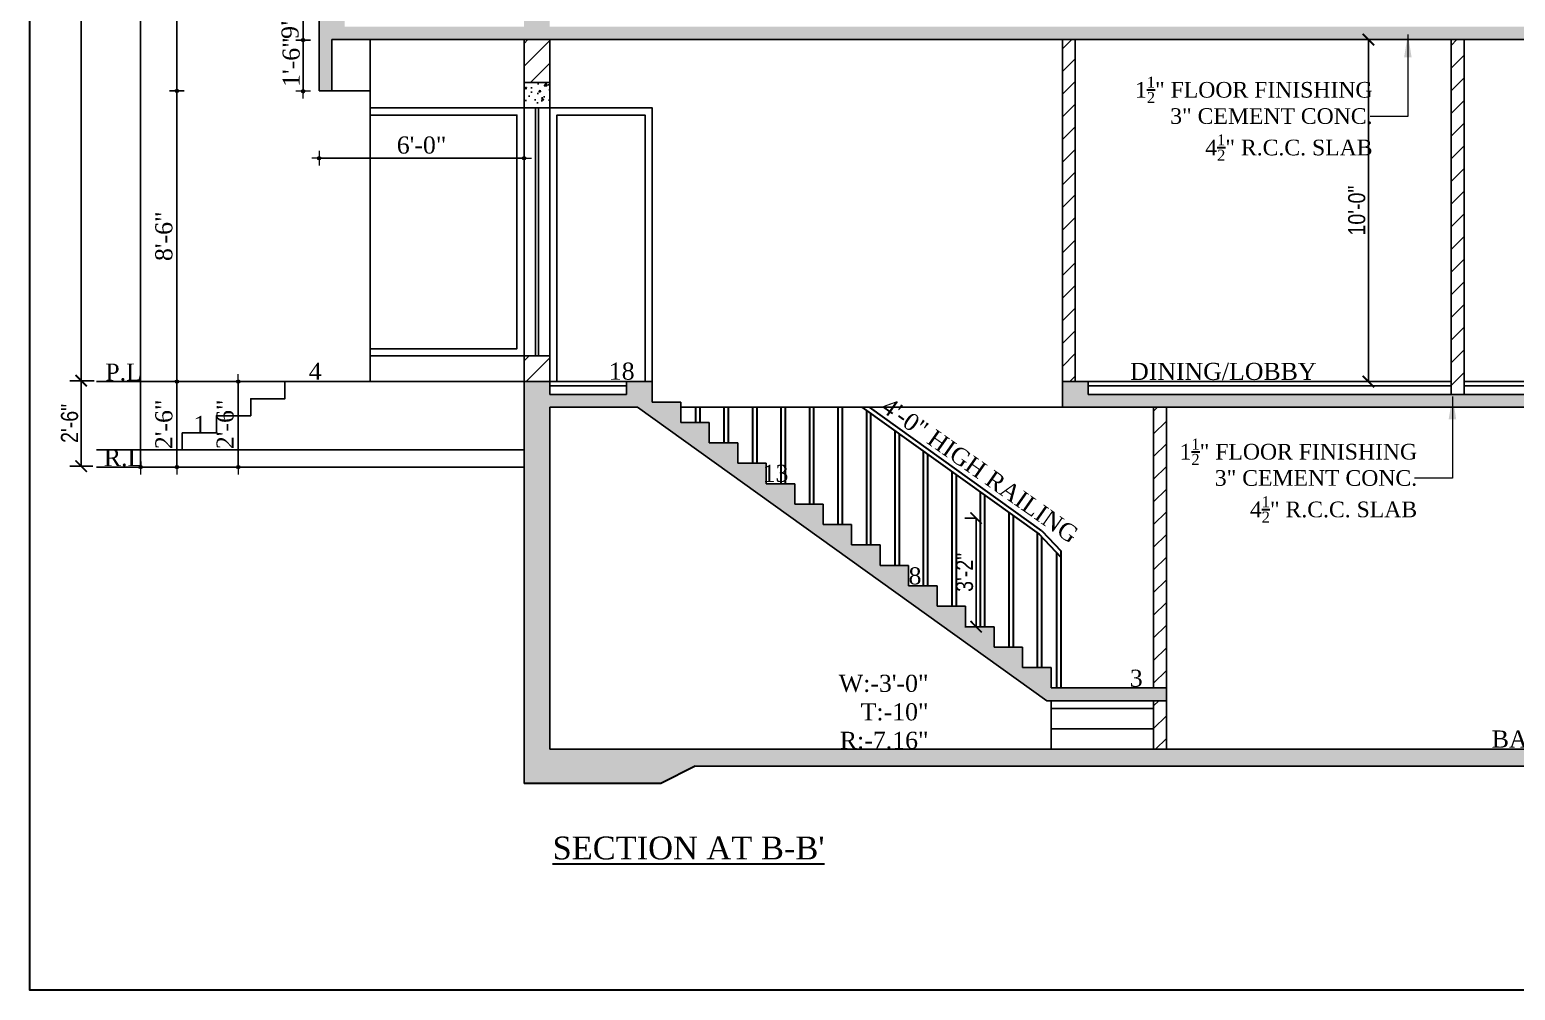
# Model space of a CAD drawing. Header units: feet. Extents: x 29269 to 32217, y -19918 to 20536.
# Drawn here: x 29624 to 30145, y -19918 to -19581 of the extents above; entities that cross this region are included whole.
import ezdxf
from ezdxf.enums import TextEntityAlignment as Align

# ---------------------------------------------------------------- set-up
doc = ezdxf.new("R2010")
doc.units = ezdxf.units.FT
doc.header["$MEASUREMENT"] = 0
doc.header["$PDMODE"] = 2
doc.layers.get('0').update_dxf_attribs({"lineweight": 30})
for name, color, linetype, plot in [('BLK_1_FLR_0_REGULAR_ROOM_4', 1, 'Continuous', False), ('BLK_1_HT_OF_BLDG', 5, 'Continuous', False), ('BLK_1_PARAPET_HT', 2, 'Continuous', False)]:
    doc.layers.add(name, color=color, linetype=linetype, plot=plot)
doc.layers.add('BLK_1_PLINTH_HEIGHT', color=7, linetype='Continuous')
doc.layers.add('DIMENTION', color=150, linetype='Continuous')
for name, color, linetype, lineweight in [('D.DIM.', 191, 'Continuous', 5), ('HAT', 8, 'Continuous', 25), ('staircase', 200, 'Continuous', 30), ('TEXT', 150, 'Continuous', 30), ('WAII', 1, 'Continuous', 25), ('WALL', 10, 'Continuous', 30)]:
    doc.layers.add(name, color=color, linetype=linetype, lineweight=lineweight)
doc.styles.add('G', font='times.ttf')
doc.styles.add('GURPREET', font='times.ttf')
doc.styles.add('HM', font='times.ttf')
doc.styles.get("Standard").update_dxf_attribs({"font": 'ARIALN.TTF'})
doc.dimstyles.new('CUPBOARDS', dxfattribs={"dimtxt": 7, "dimasz": 0.45, "dimexe": 0.18, "dimexo": 0.0625, "dimgap": 0.5, "dimtad": 1, "dimdec": 1, "dimzin": 3, "dimdsep": 46, "dimlunit": 4, "dimtxsty": 'G', "dimblk": 'Dim Tick', "dimcen": 0.5, "dimse1": 1, "dimse2": 1, "dimclrd": 3, "dimclrt": 2, "dimadec": 0, "dimazin": 0, "dimtfac": 1, "dimtdec": 1, "dimtix": 1, "dimtofl": 0, "dimtmove": 2, "dimatfit": 3, "dimfxl": 0.18, "dimtolj": 1, "dimtzin": 0, "dimlwd": 13, "dimarcsym": 0})
doc.dimstyles.new('GURPREET', dxfattribs={"dimtxt": 6, "dimasz": 0.4, "dimexe": 0.18, "dimexo": 0.0625, "dimgap": 1.5, "dimtad": 1, "dimdec": 1, "dimzin": 3, "dimdsep": 46, "dimlunit": 4, "dimtxsty": 'GURPREET', "dimblk": 'DIM TIK', "dimcen": 1, "dimse1": 1, "dimse2": 1, "dimclrd": 4, "dimclrt": 7, "dimadec": 0, "dimazin": 0, "dimtfac": 0.75, "dimtdec": 1, "dimtix": 1, "dimtmove": 2, "dimatfit": 3, "dimfxl": 0.18, "dimtolj": 1, "dimtzin": 0, "dimlwd": 25, "dimarcsym": 0})
doc.dimstyles.get("Standard").update_dxf_attribs({"dimtxt": 6, "dimasz": 4, "dimexe": 4, "dimexo": 4, "dimgap": 1, "dimtad": 1, "dimdec": 1, "dimzin": 3, "dimdsep": 46, "dimlunit": 4, "dimtxsty": 'Standard', "dimblk": 'ARCHTICK', "dimcen": 0.09, "dimadec": 0, "dimazin": 0, "dimtfac": 1.005, "dimtdec": 1, "dimtofl": 0, "dimtmove": 2, "dimatfit": 3, "dimfxl": 4, "dimfxlon": 1, "dimtolj": 1, "dimtzin": 0, "dimarcsym": 0})
pattern_1 = [(50, (-4015.833, -36884.417), (7.1726018, -0.62752135), [0.75, -8.25]), (355, (-4015.833, -36884.417), (-1.3875133, 7.5219213), [0.6, -6.6]), (100.451444, (-4015.235, -36884.469), (5.7850885, 6.8943999), [0.6374019, -7.0114211]), (46.1842, (-4015.833, -36882.417), (10.6724133, -1.6551928), [1.125, -12.375]), (96.635635, (-4014.944, -36882.555), (9.3466195, 9.741186), [0.9561034, -10.5171376]), (351.184164, (-4015.833, -36882.417), (9.3466195, 9.741186), [0.9, -9.9]), (21, (-4014.833, -36882.917), (5.9690705, -4.0261889), [0.75, -8.25]), (326, (-4014.833, -36882.917), (2.4331533, 7.2515005), [0.6, -6.6]), (71.451445, (-4014.3355, -36883.2524), (8.4022238, 3.2253115), [0.6374019, -7.0114211]), (37.5, (-4015.833, -36884.417), (0.12159855, 3.32893854), [0, -6.52, 0, -6.7, 0, -6.625]), (7.5, (-4015.833, -36884.417), (2.63069537, 3.94411712), [0, -3.82, 0, -6.37, 0, -2.525]), (327.5, (-4018.063, -36884.417), (5.33822436, -0.22554872), [0, -2.5, 0, -7.8, 0, -10.35]), (317.5, (-4019.063, -36884.417), (5.8318617, 1.0010498), [0, -3.25, 0, -5.18, 0, -7.35])]
pattern_2 = [(45, (-4015.833, -36884.417), (-3.97747564, 3.97747564), [])]

# ---------------------------------------------------------------- blocks, each defined once
blk = doc.blocks.new('Dim Tick')
blk.add_hatch(color=7).paths.add_polyline_path([(-1.011, 0, 1), (1.011, 0, 1)])
at = {"color": 7}
for p, q in [((0, 1.011), (0, 4.5)), ((-4.5, 0), (-1.011, 0)), ((1.011, 0), (4.5, 0)), ((0, -4.5), (0, -1.011))]:
    blk.add_line(p, q, dxfattribs=at)
blk.add_circle((0, 0), 1.011, dxfattribs=at)
blk = doc.blocks.new('DIM TIK')
blk.add_hatch(color=7).paths.add_polyline_path([(-1.4, 0, 1), (1.4, 0, 1)])
at = {"color": 7}
for p, q in [((0, 1.4), (0, 6.4)), ((1.4, 0), (6.4, 0)), ((-6.4, 0), (-1.4, 0)), ((0, -6.4), (0, -1.4))]:
    blk.add_line(p, q, dxfattribs=at)
blk.add_circle((0, 0), 1.45, dxfattribs=at)
blk = doc.blocks.new('*D191')
at = {"layer": 'D.DIM.', "color": 4, "linetype": 'Continuous', "lineweight": 25, "transparency": 16777216}
blk.add_line((29696.94, -19733.98), (29696.94, -19704.78), dxfattribs=at)
at = {"layer": 'Defpoints', "color": 0, "transparency": 16777216}
for p in [(29696.94, -19704.38), (29707.01, -19704.38), (29707.01, -19734.38)]:
    blk.add_point(p, dxfattribs=at)
at = {"layer": 'D.DIM.', "color": 4, "lineweight": 25, "transparency": 16777216, "xscale": 0.4, "yscale": 0.4, "zscale": 0.4}
for p, rotation in [((29696.94, -19704.38), 90), ((29696.94, -19734.38), 270)]:
    blk.add_blockref('DIM TIK', p, dxfattribs=dict(at, rotation=rotation))
at = {"layer": 'D.DIM.', "color": 7, "transparency": 16777216, "insert": (29692.38, -19719.38), "char_height": 6, "attachment_point": 5, "rotation": 90, "style": 'GURPREET'}
blk.add_mtext('\\A1;2\'-6"', dxfattribs=at)
blk = doc.blocks.new('*D192')
at = {"layer": 'D.DIM.', "color": 4, "linetype": 'Continuous', "lineweight": 25, "transparency": 16777216}
blk.add_line((29675.42, -19601.98), (29675.42, -19535.78), dxfattribs=at)
at = {"layer": 'Defpoints', "color": 0, "transparency": 16777216}
for p in [(29675.42, -19535.38), (29725.32, -19535.38), (29725.32, -19602.38)]:
    blk.add_point(p, dxfattribs=at)
at = {"layer": 'D.DIM.', "color": 4, "lineweight": 25, "transparency": 16777216, "xscale": 0.4, "yscale": 0.4, "zscale": 0.4}
for p, rotation in [((29675.42, -19535.38), 90), ((29675.42, -19602.38), 270)]:
    blk.add_blockref('DIM TIK', p, dxfattribs=dict(at, rotation=rotation))
at = {"layer": 'D.DIM.', "color": 7, "transparency": 16777216, "insert": (29670.86, -19568.88), "char_height": 6, "attachment_point": 5, "rotation": 90, "style": 'GURPREET'}
blk.add_mtext('\\A1;5\'-7"', dxfattribs=at)
blk = doc.blocks.new('*D197')
at = {"layer": 'D.DIM.', "color": 4, "linetype": 'Continuous', "lineweight": 25, "transparency": 16777216}
blk.add_line((29662.64, -19733.98), (29662.64, -19314.78), dxfattribs=at)
at = {"layer": 'Defpoints', "color": 0, "transparency": 16777216}
for p in [(29662.64, -19314.38), (29729.82, -19314.38), (29797.32, -19734.38)]:
    blk.add_point(p, dxfattribs=at)
at = {"layer": 'D.DIM.', "color": 4, "lineweight": 25, "transparency": 16777216, "xscale": 0.4, "yscale": 0.4, "zscale": 0.4}
for p, rotation in [((29662.64, -19314.38), 90), ((29662.64, -19734.38), 270)]:
    blk.add_blockref('DIM TIK', p, dxfattribs=dict(at, rotation=rotation))
at = {"layer": 'D.DIM.', "color": 7, "transparency": 16777216, "insert": (29658.09, -19524.38), "char_height": 6, "attachment_point": 5, "rotation": 90, "style": 'GURPREET'}
blk.add_mtext('\\A1;35\'-0"', dxfattribs=at)
blk = doc.blocks.new('*D41')
at = {"layer": 'D.DIM.', "color": 4, "linetype": 'Continuous', "lineweight": 25, "transparency": 16777216}
blk.add_line((29725.72, -19625.99), (29796.92, -19625.99), dxfattribs=at)
at = {"layer": 'Defpoints', "color": 0, "transparency": 16777216}
for p in [(29725.32, -19592.43), (29797.32, -19614.07), (29797.32, -19625.99)]:
    blk.add_point(p, dxfattribs=at)
at = {"layer": 'D.DIM.', "color": 4, "lineweight": 25, "transparency": 16777216, "xscale": 0.4, "yscale": 0.4, "zscale": 0.4, "rotation": 180}
blk.add_blockref('DIM TIK', (29725.32, -19625.99), dxfattribs=at)
at = {"layer": 'D.DIM.', "color": 4, "lineweight": 25, "transparency": 16777216, "xscale": 0.4, "yscale": 0.4, "zscale": 0.4}
blk.add_blockref('DIM TIK', (29797.32, -19625.99), dxfattribs=at)
at = {"layer": 'D.DIM.', "color": 7, "transparency": 16777216, "insert": (29761.32, -19621.43), "char_height": 6, "attachment_point": 5, "style": 'GURPREET'}
blk.add_mtext('\\A1;6\'-0"', dxfattribs=at)
blk = doc.blocks.new('*D141')
at = {"layer": 'D.DIM.', "color": 4, "linetype": 'Continuous', "lineweight": 25, "transparency": 16777216}
for p, q in [((29719.73, -19575.13), (29719.73, -19574.73)), ((29719.73, -19575.53), (29719.73, -19584.53)), ((29719.73, -19584.93), (29719.73, -19585.33))]:
    blk.add_line(p, q, dxfattribs=at)
at = {"layer": 'Defpoints', "color": 0, "transparency": 16777216}
for p in [(29715.75, -19575.53), (29719.73, -19584.53), (29725.32, -19584.53)]:
    blk.add_point(p, dxfattribs=at)
at = {"layer": 'D.DIM.', "color": 4, "lineweight": 25, "transparency": 16777216, "xscale": 0.4, "yscale": 0.4, "zscale": 0.4}
for p, rotation in [((29719.73, -19575.53), 270), ((29719.73, -19584.53), 90)]:
    blk.add_blockref('DIM TIK', p, dxfattribs=dict(at, rotation=rotation))
at = {"layer": 'D.DIM.', "color": 7, "transparency": 16777216, "insert": (29715.17, -19580.03), "char_height": 6, "attachment_point": 5, "rotation": 90, "style": 'GURPREET'}
blk.add_mtext('\\A1;9"', dxfattribs=at)
blk = doc.blocks.new('*D142')
at = {"layer": 'D.DIM.', "color": 4, "linetype": 'Continuous', "lineweight": 25, "transparency": 16777216}
for p, q in [((29719.73, -19584.13), (29719.73, -19583.73)), ((29719.73, -19584.53), (29719.73, -19602.53)), ((29719.73, -19602.93), (29719.73, -19603.33))]:
    blk.add_line(p, q, dxfattribs=at)
at = {"layer": 'Defpoints', "color": 0, "transparency": 16777216}
for p in [(29725.32, -19584.53), (29719.73, -19602.53), (29725.32, -19602.53)]:
    blk.add_point(p, dxfattribs=at)
at = {"layer": 'D.DIM.', "color": 4, "lineweight": 25, "transparency": 16777216, "xscale": 0.4, "yscale": 0.4, "zscale": 0.4}
for p, rotation in [((29719.73, -19584.53), 270), ((29719.73, -19602.53), 90)]:
    blk.add_blockref('DIM TIK', p, dxfattribs=dict(at, rotation=rotation))
at = {"layer": 'D.DIM.', "color": 7, "transparency": 16777216, "insert": (29715.56, -19592.28), "char_height": 6, "attachment_point": 5, "rotation": 90, "style": 'GURPREET'}
blk.add_mtext('\\A1;1\'-6"', dxfattribs=at)
blk = doc.blocks.new('_ArchTick')
at = {"color": 0, "linetype": 'ByBlock', "const_width": 0.15}
blk.add_lwpolyline([(-0.5, -0.5), (0.5, 0.5)], dxfattribs=at)
blk = doc.blocks.new('*D455')
at = {"layer": 'BLK_1_PLINTH_HEIGHT', "color": 0, "lineweight": -2, "transparency": 16777216}
for p, q in [((29646.42, -19704.06), (29637.82, -19704.06)), ((29641.82, -19734.06), (29641.82, -19704.06)), ((29645.93, -19734.06), (29637.82, -19734.06))]:
    blk.add_line(p, q, dxfattribs=at)
at = {"layer": 'Defpoints', "color": 0, "transparency": 16777216}
for p in [(29641.82, -19704.06), (29650.42, -19704.06), (29649.93, -19734.06)]:
    blk.add_point(p, dxfattribs=at)
at = {"layer": 'BLK_1_PLINTH_HEIGHT', "color": 0, "lineweight": -2, "transparency": 16777216, "xscale": 4, "yscale": 4, "zscale": 4}
for p, rotation in [((29641.82, -19704.06), 90), ((29641.82, -19734.06), 270)]:
    blk.add_blockref('_ArchTick', p, dxfattribs=dict(at, rotation=rotation))
at = {"layer": 'BLK_1_PLINTH_HEIGHT', "color": 0, "transparency": 16777216, "insert": (29637.75, -19719.06), "char_height": 6, "attachment_point": 5, "rotation": 90}
blk.add_mtext('\\A1;2\'-6"', dxfattribs=at)
blk = doc.blocks.new('*D456')
at = {"layer": 'BLK_1_HT_OF_BLDG', "color": 0, "lineweight": -2, "transparency": 16777216}
for p, q in [((29648.82, -19314.38), (29637.82, -19314.38)), ((29641.82, -19704.06), (29641.82, -19314.38)), ((29646.42, -19704.06), (29637.82, -19704.06))]:
    blk.add_line(p, q, dxfattribs=at)
at = {"layer": 'Defpoints', "color": 0, "transparency": 16777216}
for p in [(29641.82, -19314.38), (29725.32, -19314.38), (29650.42, -19704.06)]:
    blk.add_point(p, dxfattribs=at)
at = {"layer": 'BLK_1_HT_OF_BLDG', "color": 0, "lineweight": -2, "transparency": 16777216, "xscale": 4, "yscale": 4, "zscale": 4}
for p, rotation in [((29641.82, -19314.38), 90), ((29641.82, -19704.06), 270)]:
    blk.add_blockref('_ArchTick', p, dxfattribs=dict(at, rotation=rotation))
at = {"layer": 'BLK_1_HT_OF_BLDG', "color": 0, "transparency": 16777216, "insert": (29633.71, -19509.22), "char_height": 6, "attachment_point": 5, "rotation": 90}
blk.add_mtext('\\A1;32\'-5{\\H1.005000x;\\S1/2;}"', dxfattribs=at)
blk = doc.blocks.new('*D472')
at = {"layer": 'BLK_1_PARAPET_HT', "color": 0, "lineweight": -2, "transparency": 16777216}
for p, q in [((29956.02, -19752.26), (29952.02, -19752.26)), ((29956.02, -19790.38), (29956.02, -19752.26)), ((29956.02, -19790.38), (29952.02, -19790.38))]:
    blk.add_line(p, q, dxfattribs=at)
at = {"layer": 'Defpoints', "color": 0, "transparency": 16777216}
for p in [(29956.02, -19752.26), (29959.09, -19752.26), (29957.32, -19790.38)]:
    blk.add_point(p, dxfattribs=at)
at = {"layer": 'BLK_1_PARAPET_HT', "color": 0, "lineweight": -2, "transparency": 16777216, "xscale": 4, "yscale": 4, "zscale": 4}
for p, rotation in [((29956.02, -19752.26), 90), ((29956.02, -19790.38), 270)]:
    blk.add_blockref('_ArchTick', p, dxfattribs=dict(at, rotation=rotation))
at = {"layer": 'BLK_1_PARAPET_HT', "color": 0, "transparency": 16777216, "insert": (29951.96, -19771.32), "char_height": 6, "attachment_point": 5, "rotation": 90}
blk.add_mtext('\\A1;3\'-2"', dxfattribs=at)
blk = doc.blocks.new('*D510')
at = {"layer": 'D.DIM.', "color": 4, "linetype": 'Continuous', "lineweight": 25, "transparency": 16777216}
blk.add_line((29675.42, -19733.98), (29675.42, -19704.78), dxfattribs=at)
at = {"layer": 'Defpoints', "color": 0, "transparency": 16777216}
for p in [(29675.42, -19704.38), (29685.49, -19704.38), (29685.49, -19734.38)]:
    blk.add_point(p, dxfattribs=at)
at = {"layer": 'D.DIM.', "color": 4, "lineweight": 25, "transparency": 16777216, "xscale": 0.4, "yscale": 0.4, "zscale": 0.4}
for p, rotation in [((29675.42, -19704.38), 90), ((29675.42, -19734.38), 270)]:
    blk.add_blockref('DIM TIK', p, dxfattribs=dict(at, rotation=rotation))
at = {"layer": 'D.DIM.', "color": 7, "transparency": 16777216, "insert": (29670.87, -19719.38), "char_height": 6, "attachment_point": 5, "rotation": 90, "style": 'GURPREET'}
blk.add_mtext('\\A1;2\'-6"', dxfattribs=at)
blk = doc.blocks.new('*D511')
at = {"layer": 'D.DIM.', "color": 4, "linetype": 'Continuous', "lineweight": 25, "transparency": 16777216}
blk.add_line((29675.42, -19703.98), (29675.42, -19602.78), dxfattribs=at)
at = {"layer": 'Defpoints', "color": 0, "transparency": 16777216}
for p in [(29675.42, -19602.38), (29725.32, -19602.38), (29685.49, -19704.38)]:
    blk.add_point(p, dxfattribs=at)
at = {"layer": 'D.DIM.', "color": 4, "lineweight": 25, "transparency": 16777216, "xscale": 0.4, "yscale": 0.4, "zscale": 0.4}
for p, rotation in [((29675.42, -19602.38), 90), ((29675.42, -19704.38), 270)]:
    blk.add_blockref('DIM TIK', p, dxfattribs=dict(at, rotation=rotation))
at = {"layer": 'D.DIM.', "color": 7, "transparency": 16777216, "insert": (29670.87, -19653.38), "char_height": 6, "attachment_point": 5, "rotation": 90, "style": 'GURPREET'}
blk.add_mtext('\\A1;8\'-6"', dxfattribs=at)
blk = doc.blocks.new('*D512')
at = {"layer": 'D.DIM.', "color": 4, "linetype": 'Continuous', "lineweight": 25, "transparency": 16777216}
blk.add_line((29675.42, -19601.98), (29675.42, -19535.78), dxfattribs=at)
at = {"layer": 'Defpoints', "color": 0, "transparency": 16777216}
for p in [(29675.42, -19535.38), (29725.32, -19535.38), (29725.32, -19602.38)]:
    blk.add_point(p, dxfattribs=at)
at = {"layer": 'D.DIM.', "color": 4, "lineweight": 25, "transparency": 16777216, "xscale": 0.4, "yscale": 0.4, "zscale": 0.4}
for p, rotation in [((29675.42, -19535.38), 90), ((29675.42, -19602.38), 270)]:
    blk.add_blockref('DIM TIK', p, dxfattribs=dict(at, rotation=rotation))
at = {"layer": 'D.DIM.', "color": 7, "transparency": 16777216, "insert": (29670.86, -19568.88), "char_height": 6, "attachment_point": 5, "rotation": 90, "style": 'GURPREET'}
blk.add_mtext('\\A1;5\'-7"', dxfattribs=at)
blk = doc.blocks.new('*D517')
at = {"layer": 'D.DIM.', "color": 4, "linetype": 'Continuous', "lineweight": 25, "transparency": 16777216}
blk.add_line((29662.64, -19733.98), (29662.64, -19314.78), dxfattribs=at)
at = {"layer": 'Defpoints', "color": 0, "transparency": 16777216}
for p in [(29662.64, -19314.38), (29729.82, -19314.38), (29743.32, -19734.38)]:
    blk.add_point(p, dxfattribs=at)
at = {"layer": 'D.DIM.', "color": 4, "lineweight": 25, "transparency": 16777216, "xscale": 0.4, "yscale": 0.4, "zscale": 0.4}
for p, rotation in [((29662.64, -19314.38), 90), ((29662.64, -19734.38), 270)]:
    blk.add_blockref('DIM TIK', p, dxfattribs=dict(at, rotation=rotation))
at = {"layer": 'D.DIM.', "color": 7, "transparency": 16777216, "insert": (29658.09, -19524.38), "char_height": 6, "attachment_point": 5, "rotation": 90, "style": 'GURPREET'}
blk.add_mtext('\\A1;35\'-0"', dxfattribs=at)
blk = doc.blocks.new('*D531')
at = {"layer": 'D.DIM.', "color": 4, "linetype": 'Continuous', "lineweight": 25, "transparency": 16777216}
blk.add_line((29725.72, -19625.99), (29796.92, -19625.99), dxfattribs=at)
at = {"layer": 'Defpoints', "color": 0, "transparency": 16777216}
for p in [(29725.32, -19592.43), (29797.32, -19614.07), (29797.32, -19625.99)]:
    blk.add_point(p, dxfattribs=at)
at = {"layer": 'D.DIM.', "color": 4, "lineweight": 25, "transparency": 16777216, "xscale": 0.4, "yscale": 0.4, "zscale": 0.4, "rotation": 180}
blk.add_blockref('DIM TIK', (29725.32, -19625.99), dxfattribs=at)
at = {"layer": 'D.DIM.', "color": 4, "lineweight": 25, "transparency": 16777216, "xscale": 0.4, "yscale": 0.4, "zscale": 0.4}
blk.add_blockref('DIM TIK', (29797.32, -19625.99), dxfattribs=at)
at = {"layer": 'D.DIM.', "color": 7, "transparency": 16777216, "insert": (29761.32, -19621.43), "char_height": 6, "attachment_point": 5, "style": 'GURPREET'}
blk.add_mtext('\\A1;6\'-0"', dxfattribs=at)
blk = doc.blocks.new('*D820')
at = {"layer": 'D.DIM.', "color": 4, "linetype": 'Continuous', "lineweight": 25, "transparency": 16777216}
for p, q in [((29719.73, -19575.13), (29719.73, -19574.73)), ((29719.73, -19575.53), (29719.73, -19584.53)), ((29719.73, -19584.93), (29719.73, -19585.33))]:
    blk.add_line(p, q, dxfattribs=at)
at = {"layer": 'Defpoints', "color": 0, "transparency": 16777216}
for p in [(29715.75, -19575.53), (29719.73, -19584.53), (29725.32, -19584.53)]:
    blk.add_point(p, dxfattribs=at)
at = {"layer": 'D.DIM.', "color": 4, "lineweight": 25, "transparency": 16777216, "xscale": 0.4, "yscale": 0.4, "zscale": 0.4}
for p, rotation in [((29719.73, -19575.53), 270), ((29719.73, -19584.53), 90)]:
    blk.add_blockref('DIM TIK', p, dxfattribs=dict(at, rotation=rotation))
at = {"layer": 'D.DIM.', "color": 7, "transparency": 16777216, "insert": (29715.17, -19580.03), "char_height": 6, "attachment_point": 5, "rotation": 90, "style": 'GURPREET'}
blk.add_mtext('\\A1;9"', dxfattribs=at)
blk = doc.blocks.new('*D821')
at = {"layer": 'D.DIM.', "color": 4, "linetype": 'Continuous', "lineweight": 25, "transparency": 16777216}
for p, q in [((29719.73, -19584.13), (29719.73, -19583.73)), ((29719.73, -19584.53), (29719.73, -19602.53)), ((29719.73, -19602.93), (29719.73, -19603.33))]:
    blk.add_line(p, q, dxfattribs=at)
at = {"layer": 'Defpoints', "color": 0, "transparency": 16777216}
for p in [(29725.32, -19584.53), (29719.73, -19602.53), (29725.32, -19602.53)]:
    blk.add_point(p, dxfattribs=at)
at = {"layer": 'D.DIM.', "color": 4, "lineweight": 25, "transparency": 16777216, "xscale": 0.4, "yscale": 0.4, "zscale": 0.4}
for p, rotation in [((29719.73, -19584.53), 270), ((29719.73, -19602.53), 90)]:
    blk.add_blockref('DIM TIK', p, dxfattribs=dict(at, rotation=rotation))
at = {"layer": 'D.DIM.', "color": 7, "transparency": 16777216, "insert": (29715.56, -19592.28), "char_height": 6, "attachment_point": 5, "rotation": 90, "style": 'GURPREET'}
blk.add_mtext('\\A1;1\'-6"', dxfattribs=at)
blk = doc.blocks.new('*D852')
at = {"layer": 'BLK_1_FLR_0_REGULAR_ROOM_4', "color": 0, "lineweight": -2, "ltscale": 0.75, "transparency": 16777216}
for p, q in [((30086.74, -19584.38), (30097.74, -19584.38)), ((30093.74, -19584.38), (30093.74, -19704.38)), ((30086.74, -19704.38), (30097.74, -19704.38))]:
    blk.add_line(p, q, dxfattribs=at)
at = {"layer": 'Defpoints', "color": 0, "ltscale": 0.75, "transparency": 16777216}
for p in [(30075.16, -19584.38), (30075.16, -19704.38), (30093.74, -19704.38)]:
    blk.add_point(p, dxfattribs=at)
at = {"layer": 'BLK_1_FLR_0_REGULAR_ROOM_4', "color": 0, "lineweight": -2, "ltscale": 0.75, "transparency": 16777216, "xscale": 4, "yscale": 4, "zscale": 4}
for p, rotation in [((30093.74, -19584.38), 90), ((30093.74, -19704.38), 270)]:
    blk.add_blockref('_ArchTick', p, dxfattribs=dict(at, rotation=rotation))
at = {"layer": 'BLK_1_FLR_0_REGULAR_ROOM_4', "color": 0, "ltscale": 0.75, "transparency": 16777216, "insert": (30089.68, -19644.38), "char_height": 6, "attachment_point": 5, "rotation": 90}
blk.add_mtext('\\A1;10\'-0"', dxfattribs=at)

msp = doc.modelspace()

# ---------------------------------------------------------------- hatches: boundary and pattern name
at = {"layer": 'HAT'}
h = msp.add_hatch(dxfattribs=at)
h.set_pattern_fill('AR-CONC', color=256)
h.set_pattern_definition(pattern_1)
h.paths.add_polyline_path([(29729.82, -19584.38), (30392.82, -19584.38), (30392.82, -19602.38), (30397.32, -19602.38), (30397.32, -19535.38), (30392.82, -19535.38), (30392.82, -19575.38), (30388.32, -19575.38), (30388.32, -19579.88), (30325.32, -19579.88), (30325.32, -19575.38), (30316.32, -19575.38), (30316.32, -19579.88), (30220.32, -19579.88), (30220.32, -19575.38), (30215.82, -19575.38), (30215.82, -19579.88), (29806.32, -19579.88), (29806.32, -19575.38), (29797.32, -19575.38), (29797.32, -19579.88), (29734.32, -19579.88), (29734.32, -19575.38), (29729.82, -19575.38), (29729.82, -19535.38), (29725.32, -19535.38), (29725.32, -19602.38), (29729.82, -19602.38)])
h = msp.add_hatch(dxfattribs=at)
h.set_pattern_fill('ANSI31', color=256, scale=45)
h.set_pattern_definition(pattern_2)
h.paths.add_polyline_path([(29806.32, -19584.38), (29797.32, -19584.38), (29797.32, -19599.38), (29806.32, -19599.38)])
h = msp.add_hatch(dxfattribs=at)
h.set_pattern_fill('ANSI31', color=256, scale=45)
h.set_pattern_definition(pattern_2)
h.paths.add_polyline_path([(29990.82, -19584.38), (29986.32, -19584.38), (29986.32, -19704.38), (29990.82, -19704.38)])
h = msp.add_hatch(dxfattribs=at)
h.set_pattern_fill('ANSI31', color=256, scale=45)
h.set_pattern_definition(pattern_2)
h.paths.add_polyline_path([(30127.32, -19584.38), (30122.82, -19584.38), (30122.82, -19708.88), (30127.32, -19708.88)])
h = msp.add_hatch(dxfattribs=at)
h.set_pattern_fill('AR-CONC', color=256)
h.set_pattern_definition([(50, (-4015.833, -36884.417), (7.1726018, -0.62752135), [0.75, -8.25]), (355, (-4015.833, -36884.417), (-1.3875133, 7.5219213), [0.6, -6.6]), (100.4514, (-4015.235, -36884.469), (5.7850938, 6.8943954), [0.6374019, -7.0114211]), (46.1842, (-4015.833, -36882.417), (10.6724105, -1.6551901), [1.125, -12.375]), (96.6356, (-4014.944, -36882.555), (9.346627, 9.7411787), [0.956103, -10.51713]), (351.1842, (-4015.833, -36882.417), (9.3466195, 9.741186), [0.9, -9.9]), (21, (-4014.833, -36882.917), (5.9690705, -4.0261889), [0.75, -8.25]), (326, (-4014.833, -36882.917), (2.4331533, 7.2515005), [0.6, -6.6]), (71.4514, (-4014.3355, -36883.2524), (8.4022263, 3.225305), [0.6374019, -7.0114211]), (37.5, (-4015.833, -36884.417), (0.12159855, 3.32893854), [0, -6.52, 0, -6.7, 0, -6.625]), (7.5, (-4015.833, -36884.417), (2.63069537, 3.94411712), [0, -3.82, 0, -6.37, 0, -2.525]), (327.5, (-4018.063, -36884.417), (5.33822436, -0.22554872), [0, -2.5, 0, -7.8, 0, -10.35]), (317.5, (-4019.063, -36884.417), (5.8318617, 1.0010498), [0, -3.25, 0, -5.18, 0, -7.35])])
h.paths.add_polyline_path([(29806.32, -19599.38), (29797.32, -19599.38), (29797.32, -19608.38), (29806.32, -19608.38)])
h = msp.add_hatch(dxfattribs=at)
h.set_pattern_fill('ANSI31', color=256, scale=45)
h.set_pattern_definition(pattern_2)
h.paths.add_polyline_path([(29806.32, -19695.38), (29797.32, -19695.38), (29797.32, -19704.38), (29806.32, -19704.38)])
h = msp.add_hatch(dxfattribs=at)
h.set_pattern_fill('AR-CONC', color=256)
h.set_pattern_definition(pattern_1)
h.paths.add_polyline_path([(30325.32, -19755.38), (30316.32, -19755.38), (30316.32, -19833.38), (29806.32, -19833.38), (29806.32, -19713.38), (29837.15, -19713.38), (29980.87, -19816.38), (30022.82, -19816.38), (30022.82, -19811.88), (29982.32, -19811.88), (29982.32, -19804.72), (29972.32, -19804.72), (29972.32, -19797.55), (29962.32, -19797.55), (29962.32, -19790.38), (29952.32, -19790.38), (29952.32, -19783.22), (29942.32, -19783.22), (29942.32, -19776.05), (29932.32, -19776.05), (29932.32, -19768.88), (29922.32, -19768.88), (29922.32, -19761.72), (29912.32, -19761.72), (29912.32, -19754.55), (29902.32, -19754.55), (29902.32, -19747.38), (29892.32, -19747.38), (29892.32, -19740.22), (29882.32, -19740.22), (29882.32, -19733.05), (29872.32, -19733.05), (29872.32, -19725.88), (29862.32, -19725.88), (29862.32, -19718.72), (29852.32, -19718.72), (29852.32, -19711.55), (29842.32, -19711.55), (29842.32, -19704.38), (29833.32, -19704.38), (29833.32, -19708.88), (29806.32, -19708.88), (29806.32, -19704.38), (29797.32, -19704.38), (29797.32, -19845.38), (29845.32, -19845.38), (29857.32, -19839.38), (30265.32, -19839.38), (30277.32, -19845.38), (30325.32, -19845.38)])
h = msp.add_hatch(dxfattribs=at)
h.set_pattern_fill('AR-CONC', color=256)
h.set_pattern_definition(pattern_1)
h.paths.add_polyline_path([(30325.32, -19704.38), (30316.32, -19704.38), (30316.32, -19708.88), (30220.32, -19708.88), (30220.32, -19704.38), (30215.82, -19704.38), (30215.82, -19708.88), (29995.32, -19708.88), (29995.32, -19704.38), (29986.32, -19704.38), (29986.32, -19713.38), (30325.32, -19713.38)])
h = msp.add_hatch(dxfattribs=at)
h.set_pattern_fill('ANSI31', color=256, scale=45)
h.set_pattern_definition(pattern_2)
h.paths.add_polyline_path([(30022.82, -19713.38), (30018.32, -19713.38), (30018.32, -19811.88), (30022.82, -19811.88)])
h = msp.add_hatch(dxfattribs=at)
h.set_pattern_fill('ANSI31', color=256, scale=45)
h.set_pattern_definition(pattern_2)
h.paths.add_polyline_path([(30022.82, -19816.38), (30018.32, -19816.38), (30018.32, -19833.38), (30022.82, -19833.38)])

# ---------------------------------------------------------------- linework, layer by layer
at = {"layer": 'staircase'}
for p, q in [((29857.59, -19718.72), (29857.59, -19713.38)), ((29859.09, -19718.72), (29859.09, -19713.38)), ((29867.59, -19725.88), (29867.59, -19713.38)), ((29869.09, -19725.88), (29869.09, -19713.38)), ((29877.59, -19733.05), (29877.59, -19713.38)), ((29879.09, -19733.05), (29879.09, -19713.38)), ((29887.59, -19740.22), (29887.59, -19713.38)), ((29889.09, -19740.22), (29889.09, -19713.38)), ((29897.59, -19747.38), (29897.59, -19713.38)), ((29899.09, -19747.38), (29899.09, -19713.38)), ((29907.59, -19754.55), (29907.59, -19713.38)), ((29909.09, -19754.55), (29909.09, -19713.38)), ((29978.22, -19757.94), (29916.05, -19713.38)), ((29917.59, -19761.72), (29917.59, -19714.49)), ((29979.09, -19756.72), (29918.63, -19713.38)), ((29919.09, -19761.72), (29919.09, -19715.56)), ((29927.59, -19768.88), (29927.59, -19721.65)), ((29929.09, -19768.88), (29929.09, -19722.73)), ((29937.59, -19776.05), (29937.59, -19728.82)), ((29939.09, -19776.05), (29939.09, -19729.9)), ((29947.59, -19783.22), (29947.59, -19735.99)), ((29949.09, -19783.22), (29949.09, -19737.06)), ((29957.59, -19790.38), (29957.59, -19743.15)), ((29959.09, -19790.38), (29959.09, -19744.23)), ((29967.59, -19797.55), (29967.59, -19750.32)), ((29969.09, -19797.55), (29969.09, -19751.4)), ((29979.09, -19756.72), (29985.88, -19763.88)), ((29977.59, -19804.72), (29977.59, -19757.49)), ((29978, -19757.75), (29985.88, -19766.07)), ((29979.09, -19804.72), (29979.09, -19758.9)), ((29984.38, -19811.88), (29984.38, -19764.48)), ((29985.88, -19811.88), (29985.88, -19763.88))]:
    msp.add_line(p, q, dxfattribs=at)
at = {"layer": 'WAII'}
for p, q in [((29725.32, -19602.38), (29725.32, -19535.38)), ((30392.82, -19584.38), (29729.82, -19584.38)), ((29729.82, -19602.38), (29729.82, -19584.38)), ((29743.32, -19704.38), (29743.32, -19584.38)), ((29797.32, -19845.38), (29797.32, -19584.38)), ((29806.32, -19708.88), (29806.32, -19584.38)), ((29986.32, -19704.38), (29986.32, -19584.38)), ((29990.82, -19584.38), (29990.82, -19704.38)), ((30122.82, -19708.88), (30122.82, -19584.38)), ((30127.32, -19584.38), (30127.32, -19708.88)), ((29806.32, -19599.38), (29797.32, -19599.38)), ((29743.32, -19602.38), (29725.32, -19602.38)), ((29797.32, -19608.38), (29743.32, -19608.38)), ((29806.32, -19608.38), (29797.32, -19608.38)), ((29801.33, -19608.38), (29801.33, -19695.38)), ((29802.33, -19608.38), (29802.33, -19695.38)), ((29797.32, -19695.38), (29743.32, -19695.38)), ((29806.32, -19695.38), (29797.32, -19695.38)), ((29713.32, -19704.38), (29647.19, -19704.38)), ((29842.32, -19704.38), (29797.32, -19704.38)), ((29833.32, -19708.88), (29833.32, -19704.38)), ((29842.32, -19711.55), (29842.32, -19704.38)), ((29842.32, -19704.38), (29842.32, -19704.38)), ((30122.82, -19704.38), (29986.32, -19704.38)), ((29986.32, -19704.38), (29986.32, -19713.38)), ((29995.32, -19704.38), (29995.32, -19708.88)), ((30325.32, -19704.38), (30127.32, -19704.38)), ((29833.32, -19705.88), (29806.32, -19705.88)), ((29833.32, -19708.88), (29806.32, -19708.88)), ((30122.82, -19705.88), (29995.32, -19705.88)), ((30215.82, -19708.88), (29995.32, -19708.88)), ((30215.82, -19705.88), (30127.32, -19705.88)), ((29806.32, -19833.38), (29806.32, -19713.38)), ((29837.15, -19713.38), (29806.32, -19713.38)), ((29852.32, -19711.55), (29842.32, -19711.55)), ((29852.32, -19718.72), (29852.32, -19711.55)), ((29986.32, -19713.38), (29852.32, -19713.38)), ((30325.32, -19713.38), (29986.32, -19713.38)), ((30018.32, -19811.88), (30018.32, -19713.38)), ((30022.82, -19833.38), (30022.82, -19713.38)), ((29862.32, -19718.72), (29852.32, -19718.72)), ((29862.32, -19725.88), (29862.32, -19718.72)), ((29872.32, -19725.88), (29862.32, -19725.88)), ((29872.32, -19733.05), (29872.32, -19725.88)), ((29647.19, -19728.38), (29797.32, -19728.38)), ((29797.32, -19734.38), (29647.19, -19734.38)), ((29882.32, -19733.05), (29872.32, -19733.05)), ((29882.32, -19740.22), (29882.32, -19733.05)), ((29892.32, -19740.22), (29882.32, -19740.22)), ((29892.32, -19747.38), (29892.32, -19740.22)), ((29902.32, -19747.38), (29892.32, -19747.38)), ((29902.32, -19754.55), (29902.32, -19747.38)), ((29912.32, -19754.55), (29902.32, -19754.55)), ((29912.32, -19761.72), (29912.32, -19754.55)), ((29922.32, -19761.72), (29912.32, -19761.72)), ((29922.32, -19768.88), (29922.32, -19761.72)), ((29932.32, -19768.88), (29922.32, -19768.88)), ((29932.32, -19776.05), (29932.32, -19768.88)), ((29942.32, -19776.05), (29932.32, -19776.05)), ((29942.32, -19783.22), (29942.32, -19776.05)), ((29952.32, -19783.22), (29942.32, -19783.22)), ((29952.32, -19790.38), (29952.32, -19783.22)), ((29962.32, -19790.38), (29952.32, -19790.38)), ((29962.32, -19797.55), (29962.32, -19790.38)), ((29972.32, -19797.55), (29962.32, -19797.55)), ((29972.32, -19804.72), (29972.32, -19797.55)), ((29982.32, -19804.72), (29972.32, -19804.72)), ((29982.32, -19811.88), (29982.32, -19804.72)), ((30018.32, -19811.88), (29982.32, -19811.88)), ((29982.32, -19811.88), (30022.82, -19811.88)), ((29982.32, -19816.38), (29982.32, -19833.38)), ((29982.32, -19819.05), (30018.32, -19819.05)), ((30018.32, -19833.38), (30018.32, -19816.38)), ((29982.32, -19826.22), (30018.32, -19826.22)), ((30316.32, -19833.38), (29806.32, -19833.38)), ((30265.32, -19839.38), (29857.32, -19839.38))]:
    msp.add_line(p, q, dxfattribs=at)
for points in [[(29797.32, -19608.38), (29743.32, -19608.38)], [(29743.32, -19692.88), (29794.82, -19692.88), (29794.82, -19610.88), (29743.32, -19610.88)], [(29842.32, -19704.38), (29842.32, -19608.38), (29806.32, -19608.38), (29806.32, -19704.38)], [(29839.82, -19704.38), (29839.82, -19610.88), (29808.82, -19610.88), (29808.82, -19704.38)], [(29743.32, -19695.38), (29797.32, -19695.38)], [(29677.32, -19728.38), (29677.32, -19722.38), (29689.32, -19722.38), (29689.32, -19716.38), (29701.32, -19716.38), (29701.32, -19710.38), (29713.32, -19710.38), (29713.32, -19704.38), (29797.32, -19704.38)], [(30022.82, -19816.38), (29980.87, -19816.38), (29837.15, -19713.38)]]:
    msp.add_lwpolyline(points, dxfattribs=at)
at = {"layer": 'WALL'}
for p, q in [((29857.32, -19839.38), (29845.32, -19845.38)), ((29845.32, -19845.38), (29797.32, -19845.38))]:
    msp.add_line(p, q, dxfattribs=at)
msp.add_lwpolyline([(29623.74, -18780.35), (31444.88, -18780.35), (31444.88, -19917.96), (29623.74, -19917.96)], close=True, dxfattribs=at)

# ---------------------------------------------------------------- texts
at = {"layer": 'TEXT', "style": 'GURPREET'}
for s, p in [('P.L', (29656.7, -19704.06)), ('R.L', (29656.7, -19734.06))]:
    msp.add_text(s, height=6, rotation=0, dxfattribs=at).set_placement(p, align=Align.CENTER)
at = {"layer": 'TEXT', "color": 7, "ltscale": 0.15, "char_height": 5.5, "width": 105.0881, "attachment_point": 3, "style": 'HM'}
for insert in [(30095.19, -19597.38), (30110.85, -19724.37)]:
    msp.add_mtext('\\A1;{\\fTimes New Roman|b0|i0|c0|p18;\\C256;1\\H0.7x;\\S1/2;\\H1.429x;" FLOOR FINISHING\\P3" CEMENT CONC.\\P4\\H0.7x;\\S1/2;\\H1.429x;" R.C.C. SLAB}', dxfattribs=dict(at, insert=insert))
at = {"layer": 'TEXT', "style": 'GURPREET'}
for s, insert, char_height, width, attachment_point in [('\\pi-0.6595;4', (29726.23, -19697.75), 6, 7.0343, 3), ('\\pi-0.6595;18', (29836.11, -19697.73), 6, 7.0343, 3), ('DINING/LOBBY', (30010.08, -19697.81), 6, 123.8006, 1), ('\\pi-0.6595;1', (29685.77, -19716.43), 6, 7.0343, 3), ('\\pi-0.6595;13', (29890.11, -19733.57), 6, 7.0343, 3), ('\\pi-0.6595;8', (29936.82, -19769.56), 6, 7.0343, 3), ('W:-3\'-0"\\PT:-10"\\PR:-7.16"', (29939.31, -19807.26), 6, 68.3352, 3), ('\\pi-0.6595;3', (30014.5, -19805.47), 6, 7.0343, 3), ('BASEMENT STORE', (30137.05, -19826.81), 6, 123.8006, 1), ("\\A1;{\\LSECTION AT B-B'}", (29902.8, -19864.03), 8, 142.1513, 3)]:
    msp.add_mtext(s, dxfattribs=dict(at, insert=insert, char_height=char_height, width=width, attachment_point=attachment_point))
at = {"layer": 'TEXT', "insert": (29922.01, -19706.98), "char_height": 6, "width": 88.3818, "attachment_point": 1, "rotation": 324.9434, "style": 'GURPREET'}
msp.add_mtext('\\pi4.427;4\'-0" HIGH RAILING', dxfattribs=at)

# ---------------------------------------------------------------- dimensions: what is measured, and where the dimension line sits
at = {"layer": 'BLK_1_FLR_0_REGULAR_ROOM_4', "ltscale": 0.75}
dim = msp.add_linear_dim(base=(30093.74, -19704.38), p1=(30075.16, -19584.38), p2=(30075.16, -19704.38), angle=90, dimstyle='Standard', override={"dimfxl": 7}, dxfattribs=at)
dim.commit()
dim.dimension.update_dxf_attribs({"geometry": '*D852', "text_midpoint": (30089.68, -19644.38)})
at = {"layer": 'BLK_1_HT_OF_BLDG'}
dim = msp.add_linear_dim(base=(29641.82, -19314.38), p1=(29650.42, -19704.06), p2=(29725.32, -19314.38), angle=90, dimstyle='Standard', override={"dimfxl": 7}, dxfattribs=at)
dim.commit()
dim.dimension.update_dxf_attribs({"geometry": '*D456', "text_midpoint": (29633.71, -19509.22)})
at = {"layer": 'BLK_1_PARAPET_HT', "color": 2}
dim = msp.add_linear_dim(base=(29956.02, -19752.26), p1=(29957.32, -19790.38), p2=(29959.09, -19752.26), angle=90, dimstyle='Standard', override={"dimfxl": 7}, dxfattribs=at)
dim.commit()
dim.dimension.update_dxf_attribs({"geometry": '*D472', "text_midpoint": (29951.96, -19771.32)})
at = {"layer": 'BLK_1_PLINTH_HEIGHT'}
dim = msp.add_linear_dim(base=(29641.82, -19704.06), p1=(29649.93, -19734.06), p2=(29650.42, -19704.06), angle=90, dimstyle='Standard', override={"dimfxl": 7}, dxfattribs=at)
dim.commit()
dim.dimension.update_dxf_attribs({"geometry": '*D455', "text_midpoint": (29637.75, -19719.06)})
at = {"layer": 'D.DIM.'}
for base, p1, p2, picture, middle in [((29662.64, -19314.38), (29797.32, -19734.38), (29729.82, -19314.38), '*D197', (29658.09, -19524.38)), ((29662.64, -19314.38), (29743.32, -19734.38), (29729.82, -19314.38), '*D517', (29658.09, -19524.38)), ((29675.42, -19535.38), (29725.32, -19602.38), (29725.32, -19535.38), '*D192', (29670.86, -19568.88)), ((29675.42, -19535.38), (29725.32, -19602.38), (29725.32, -19535.38), '*D512', (29670.86, -19568.88)), ((29719.73, -19584.53), (29715.75, -19575.53), (29725.32, -19584.53), '*D141', (29715.17, -19580.03)), ((29719.73, -19584.53), (29715.75, -19575.53), (29725.32, -19584.53), '*D820', (29715.17, -19580.03)), ((29675.42, -19602.38), (29685.49, -19704.38), (29725.32, -19602.38), '*D511', (29670.87, -19653.38)), ((29675.42, -19704.38), (29685.49, -19734.38), (29685.49, -19704.38), '*D510', (29670.87, -19719.38)), ((29696.94, -19704.38), (29707.01, -19734.38), (29707.01, -19704.38), '*D191', (29692.38, -19719.38))]:
    dim = msp.add_linear_dim(base=base, p1=p1, p2=p2, angle=90, dimstyle='GURPREET', dxfattribs=at)
    dim.commit()
    dim.dimension.update_dxf_attribs({"geometry": picture, "text_midpoint": middle})
for picture in ['*D142', '*D821']:
    dim = msp.add_linear_dim(base=(29719.73, -19602.53), p1=(29725.32, -19584.53), p2=(29725.32, -19602.53), angle=90, dimstyle='GURPREET', dxfattribs=at)
    dim.commit()
    dim.dimension.update_dxf_attribs({"geometry": picture, "text_midpoint": (29715.56, -19592.28), "dimtype": 160})
for picture in ['*D41', '*D531']:
    dim = msp.add_linear_dim(base=(29797.32, -19625.99), p1=(29725.32, -19592.43), p2=(29797.32, -19614.07), dimstyle='GURPREET', dxfattribs=at)
    dim.commit()
    dim.dimension.update_dxf_attribs({"geometry": picture, "text_midpoint": (29761.32, -19621.43)})

# ---------------------------------------------------------------- leaders
at = {"layer": 'DIMENTION', "ltscale": 0.525}
for points in [[(30107.6, -19582.58), (30107.6, -19611.33), (30094.32, -19611.33)], [(30123.26, -19709.57), (30123.26, -19738.33), (30109.98, -19738.33)]]:
    msp.add_leader(points, dimstyle='CUPBOARDS', override={"dimasz": 8, "dimgap": 0.5, "dimtad": 0}, dxfattribs=at)

doc.saveas('drawing.dxf')
